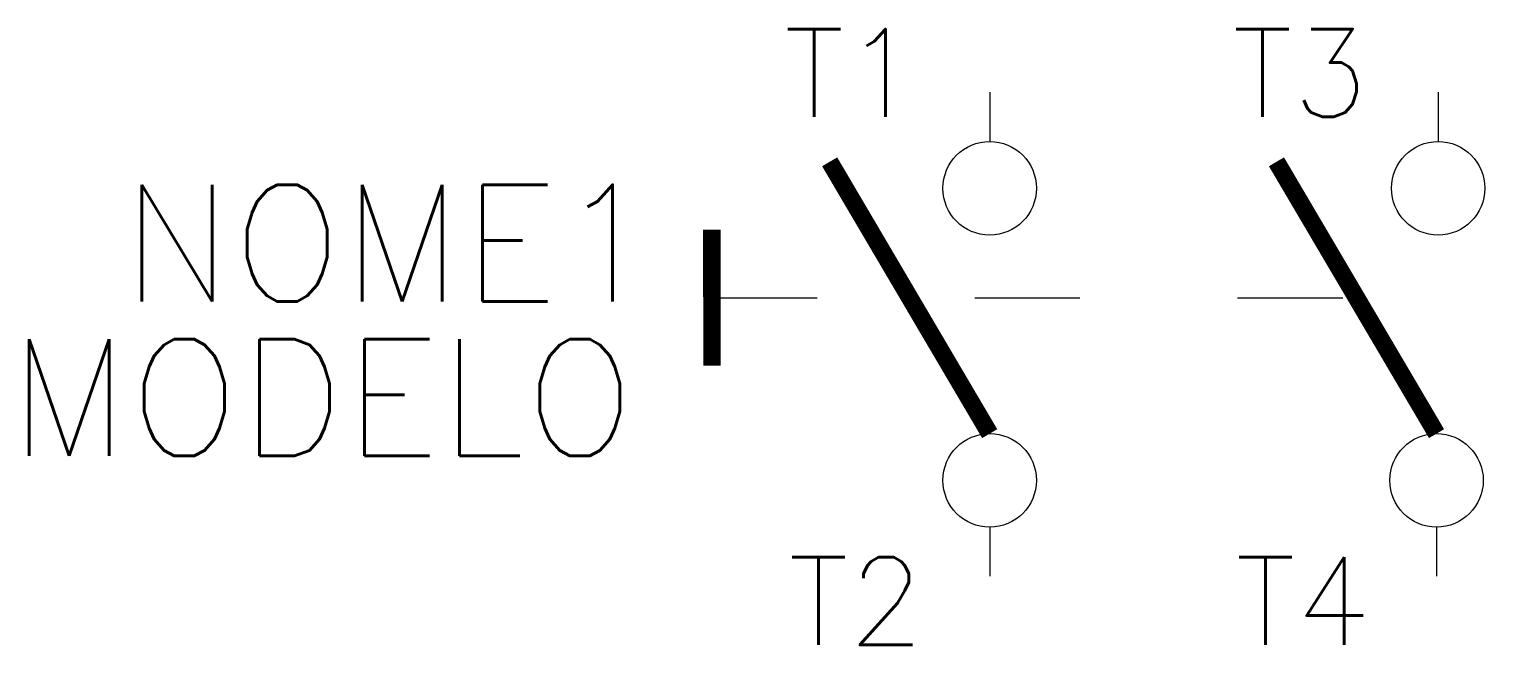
# Model space of a CAD drawing. Extents: x 375.6 to 400.5, y 180 to 190.5.
import ezdxf
from ezdxf.enums import TextEntityAlignment as Align

# ---------------------------------------------------------------- set-up
doc = ezdxf.new("R2010")
doc.units = 0
doc.header["$MEASUREMENT"] = 0
doc.linetypes.add('ACAD_ISO03W100', pattern=[30, 12, -18])
doc.layers.get('0').update_dxf_attribs({"linetype": 'CONTINUOUS'})
doc.styles.add('ROMANS', font='romans')

msp = doc.modelspace()

# ---------------------------------------------------------------- linework, layer by layer
at = {"linetype": 'ACAD_ISO03W100'}
for p, q in [((392.006, 189.437), (392.006, 188.594)), ((399.685, 189.437), (399.685, 188.594)), ((392.006, 181.994), (392.006, 181.152)), ((399.657, 181.994), (399.657, 181.152))]:
    msp.add_line(p, q, dxfattribs=at)
msp.add_line((392.006, 183.594), (389.266, 188.247))
at = {"linetype": 'ACAD_ISO03W100', "ltscale": 0.15}
msp.add_line((387.25, 185.921), (398.287, 185.921), dxfattribs=at)
at = {"const_width": 0.3}
for points in [[(389.266, 188.247), (392.006, 183.594)], [(396.916, 188.247), (399.657, 183.594)], [(387.249, 187.084), (387.251, 184.758)]]:
    msp.add_lwpolyline(points, dxfattribs=at)
for centre in [(392.006, 187.794), (399.685, 187.794), (392.006, 182.794), (399.657, 182.794)]:
    msp.add_circle(centre, 0.8)

# ---------------------------------------------------------------- texts
at = {"linetype": 'ACAD_ISO03W100', "style": 'ROMANS', "flags": 4}
for tag, text, p in [('T1', 'T1', (389.642, 190.518)), ('T3', 'T3', (397.32, 190.518))]:
    msp.add_attdef(tag, text=text, height=1.5, dxfattribs=at).set_placement(p, align=Align.TOP_CENTER)
at = {"linetype": 'ACAD_ISO03W100', "style": 'ROMANS'}
for tag, p in [('NOME1', (377.148, 185.855)), ('MODELO', (375.216, 183.212))]:
    msp.add_attdef(tag, p, '', height=2, dxfattribs=at)
at = {"linetype": 'ACAD_ISO03W100', "style": 'ROMANS', "flags": 4}
for tag, text, p in [('T2', 'T2', (389.719, 179.529)), ('T4', 'T4', (397.37, 179.529))]:
    msp.add_attdef(tag, text=text, height=1.5, dxfattribs=at).set_placement(p, align=Align.BOTTOM_CENTER)

doc.saveas('drawing.dxf')
